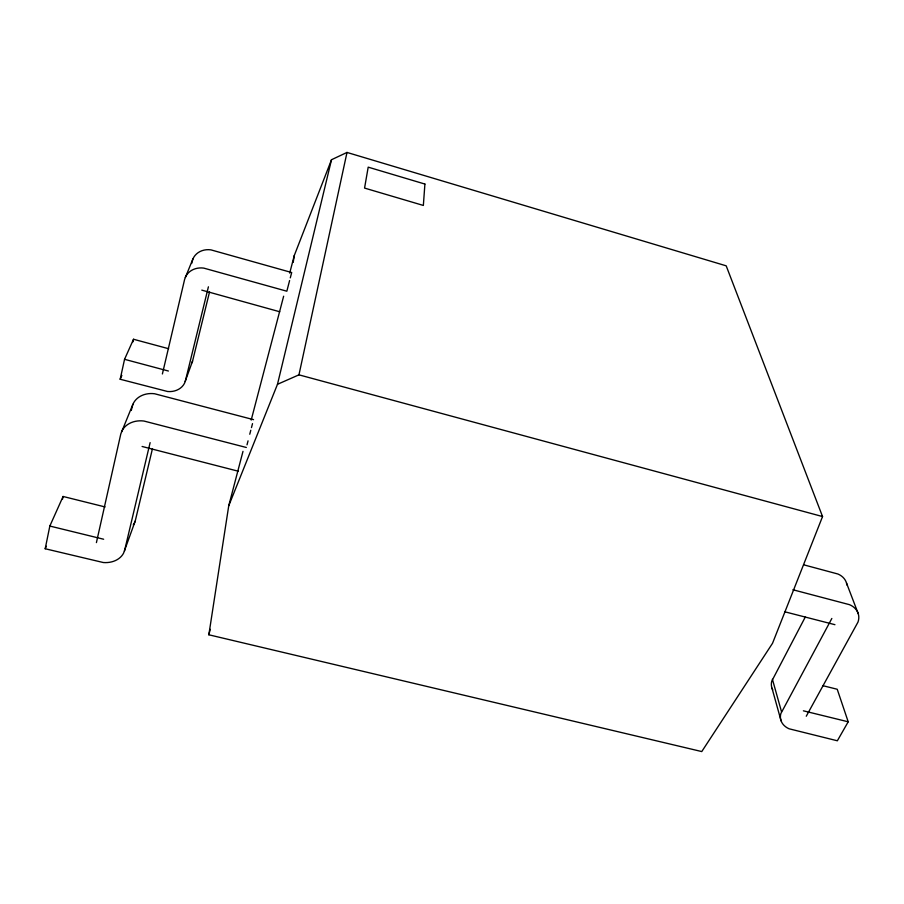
<?xml version="1.0" encoding="UTF-8"?>
<svg xmlns="http://www.w3.org/2000/svg" width="904" height="904" viewBox="0 0 904 904"><rect width="100%" height="100%" fill="white"/><g stroke="black" fill="none" stroke-linecap="round" stroke-linejoin="round"><path stroke-width="1.36" d="M289.698 273.087L294.331 255.391L331.508 159.725L347 152.437L726.194 265.832L822.55 516.557L772.536 643.275L701.764 751.563L208.847 634.789L228.735 505.788L242.995 451.356M293.19 262.363L294.331 255.391M152.403 448.915L135.216 521.099L123.565 553.169A22.679 17.899 15.3 0 1 103.282 562.525L45.2 548.751L49.833 526.049L63.088 496.477L105.113 506.952M62.545 499.098L63.088 496.477M228.735 505.788L277.483 384.302L298.953 374.844L347 152.437M209.547 291.902L192.575 361.069L184.484 383.319A18.622 15.752 18.9 0 1 167.602 391.511L120.175 379.251L124.549 359.317L133.532 339.26L168.63 348.718M132.956 341.87L133.532 339.26M96.412 542.603L120.808 433.92L132.877 404.325A22.34 18.622 17.9 0 1 154.618 393.76L253.538 419.659M131.261 410.461L132.877 404.325M162.392 373.962L184.665 279.212L192.891 258.996A18.34 16.159 22.8 0 1 210.914 249.866L291.687 272.533L290.297 277.867M191.648 263.471L192.891 258.996M124.458 551.124L150.12 442.632M277.483 384.302L331.508 159.725M185.252 381.522L208.406 286.817M208.847 634.789L210.214 629.32M247.018 444.836L248.046 440.858M249.764 434.236L250.792 430.259M251.481 427.603L252.51 423.637M289.608 280.534L286.839 291.212L203.784 268.115A18.848 16.498 21.9 0 0 185.286 277.426M251.199 420.055L283.641 296.218M805.249 617.104L771.756 681.164A19.899 15.108 -12.3 0 0 772.739 689.865M831.838 618.46L780.83 713.618A20.487 15.334 -12.1 0 0 789.056 728.782L837.353 740.783L848.201 721.799L837.228 689.255L822.606 685.616M191.829 362.843L192.575 361.069M135.216 521.099L134.346 523.1A21.956 17.549 15.8 0 1 133.261 524.874M45.2 548.751L46.307 546.253M120.175 379.251L121.87 375.42M806.266 716.228L857.986 622.099A21.007 16.215 -15 0 0 849.5 604.674L792.887 589.747M49.833 526.049L103.644 539.236M803.396 710.815L848.201 721.799M142.097 446.474L238.351 471.233M784.582 611.737L834.934 624.687M246.329 447.48L143.951 421.038A23.097 19.041 17.3 0 0 121.509 431.863M803.645 564.797L837.929 574.017A20.363 15.944 -15.4 0 1 846.924 585.001M124.549 359.317L168.404 371.024M298.953 374.844L822.55 516.557M201.784 290.127L279.765 311.767M846.506 583.024L858.291 613.827M772.411 679.266L781.508 711.697M772.016 688.238L781.067 720.804M424.903 184.054L423.354 205.445L364.561 188.077L368.199 167.15L424.903 184.054"/></g></svg>
